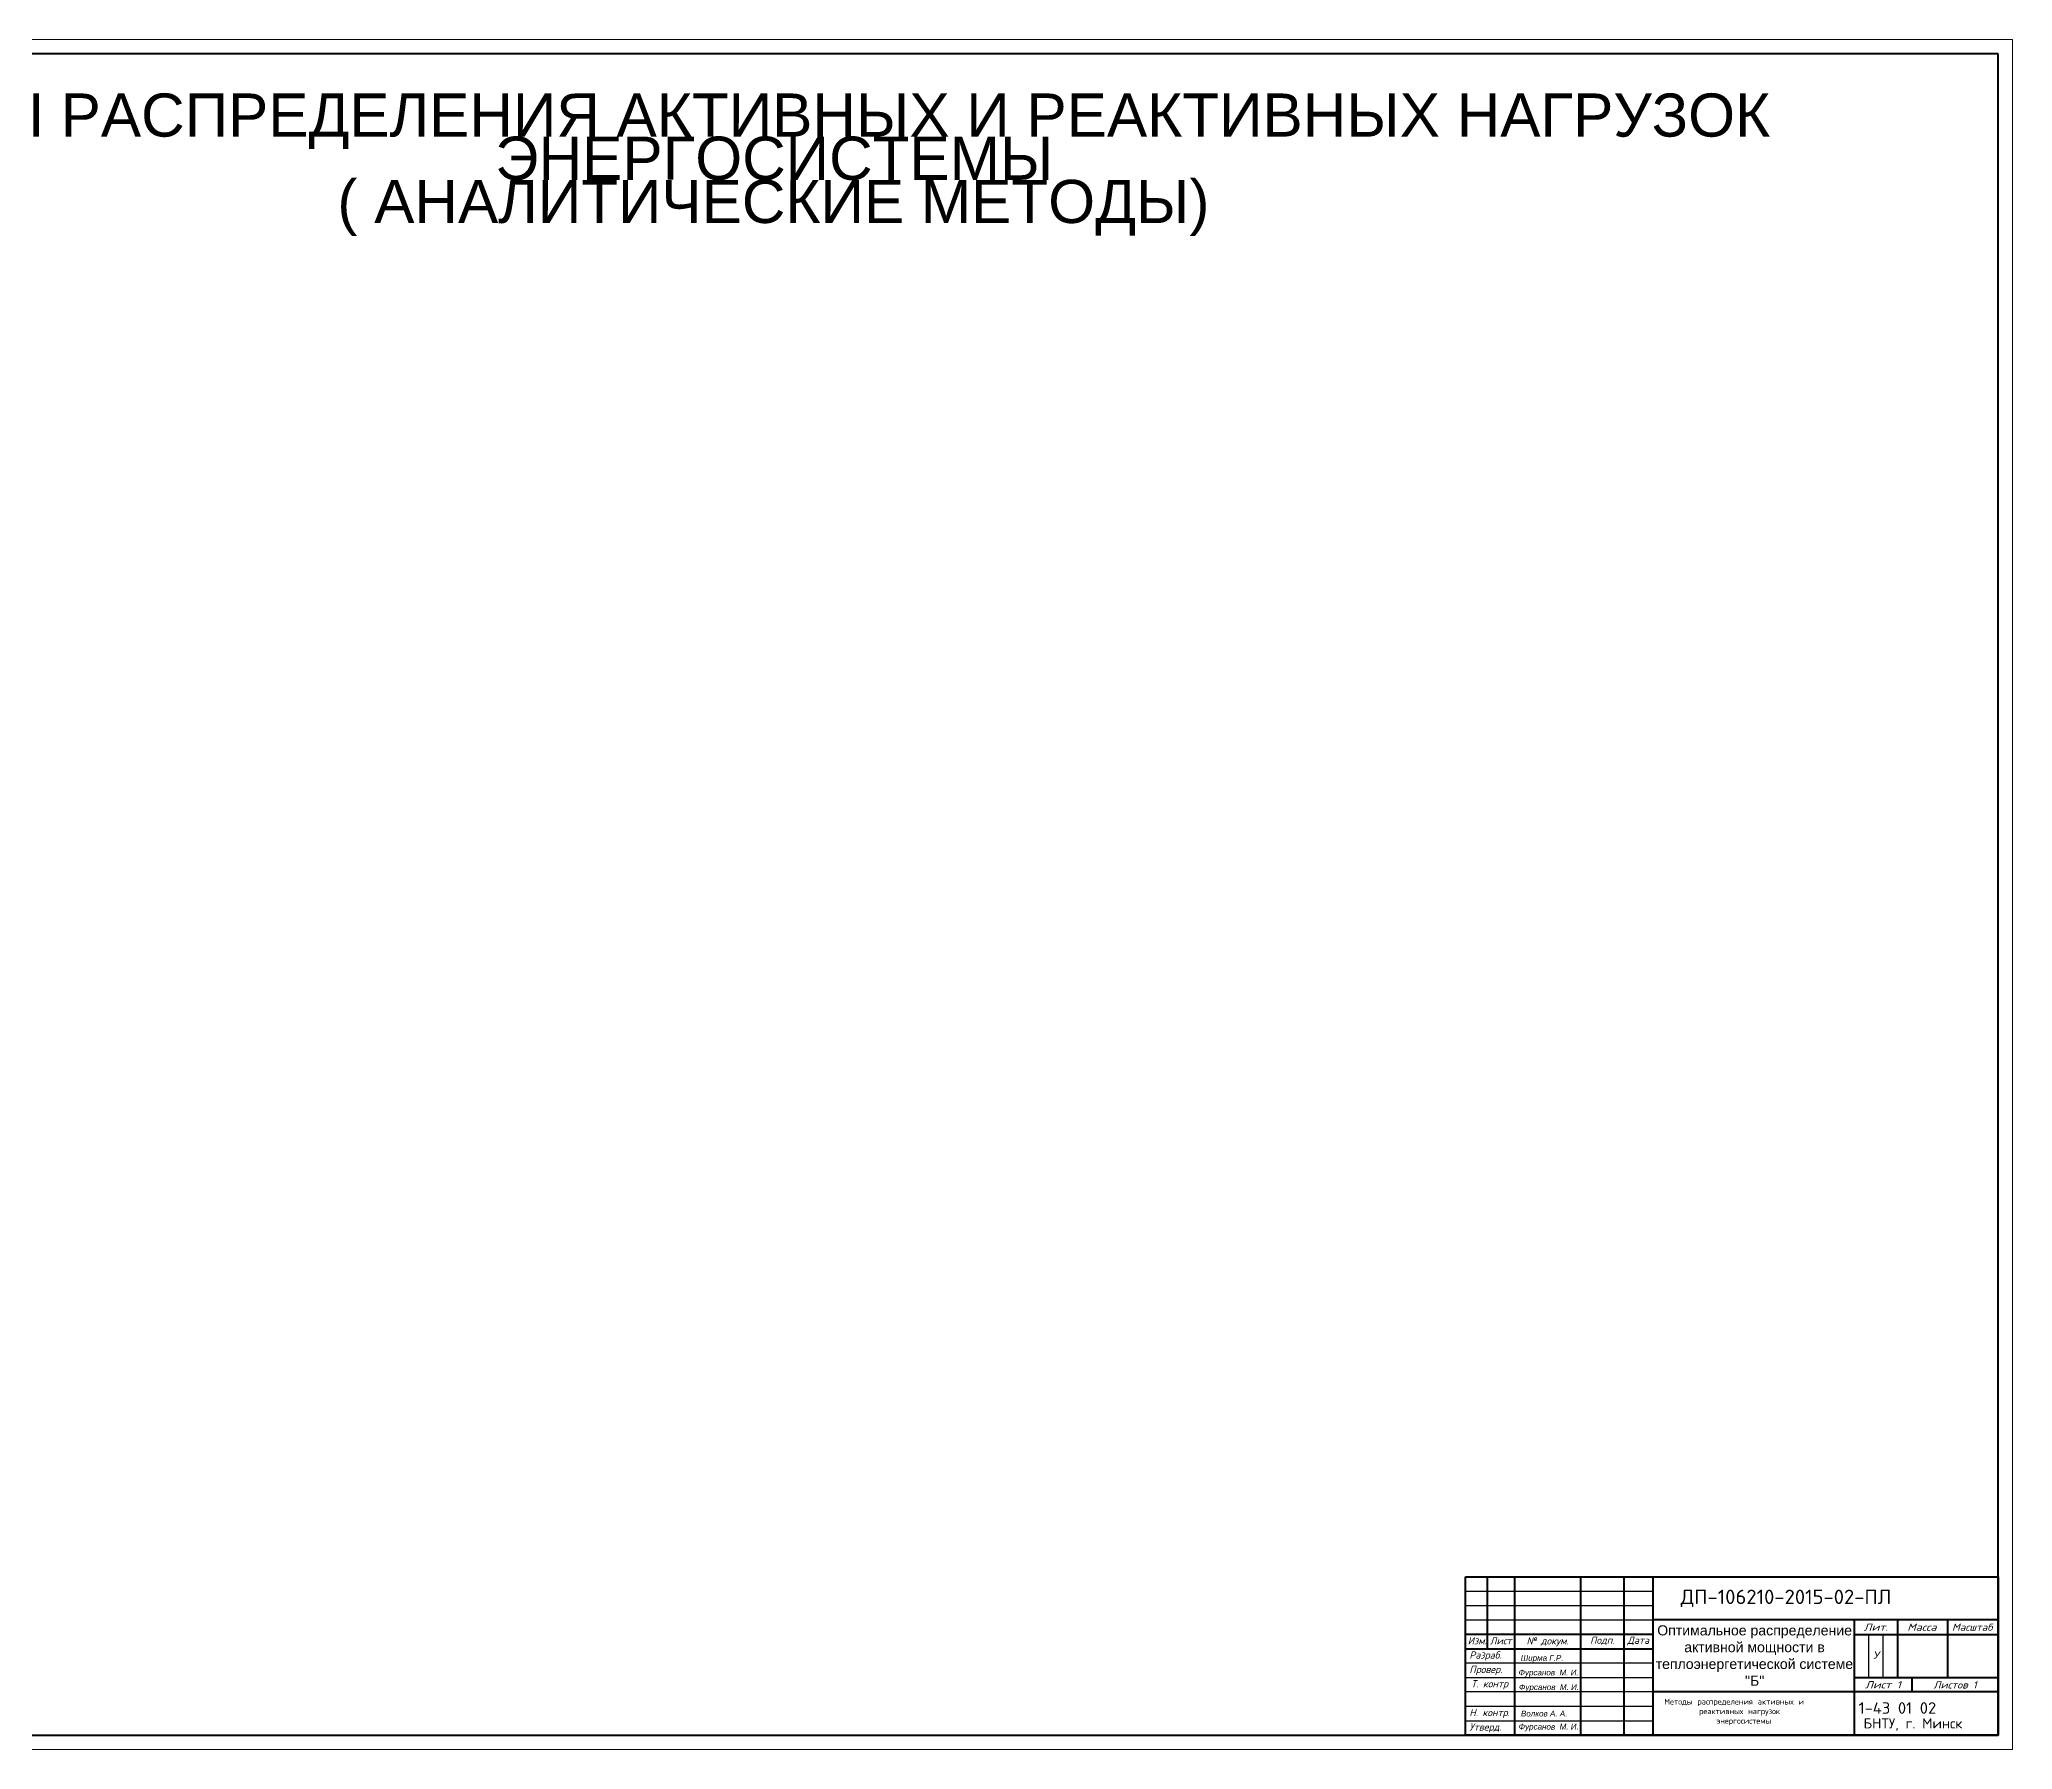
# Model space of a CAD drawing. Header units: millimetres. Extents: x 31864 to 38981, y -7739 to -6115.
# Drawn here: x 33648 to 34333, y -7730 to -7136 of the extents above; entities that cross this region are included whole.
import ezdxf

# ---------------------------------------------------------------- set-up
doc = ezdxf.new("R2010")
doc.units = ezdxf.units.MM
doc.layers.add('6', color=5, linetype='Continuous')
doc.styles.get("Standard").update_dxf_attribs({"font": 'txt.shx', "height": 25})
doc.styles.add('Standart', font='txt.shx', dxfattribs={"width": 0.75, "height": 2.5})
doc.styles.add('STYLE1', font='romans.shx')

msp = doc.modelspace()

# ---------------------------------------------------------------- linework, layer by layer
at = {"lineweight": 9}
for p, q in [((34333.06, -7136.16), (33492.06, -7136.16)), ((34333.06, -7730.16), (34333.06, -7136.16)), ((33492.06, -7730.16), (34333.06, -7730.16))]:
    msp.add_line(p, q, dxfattribs=at)
at = {"lineweight": 100}
for p, q in [((34328.06, -7141.16), (33522.06, -7141.16)), ((34328.06, -7725.16), (34328.06, -7141.16)), ((34150.59, -7670.16), (34150.59, -7695.16)), ((34328.06, -7685.16), (34208.06, -7685.16)), ((34328.06, -7710.16), (34208.06, -7710.16)), ((34298.06, -7705.16), (34298.06, -7710.16)), ((33522.06, -7725.19), (34328.06, -7725.16))]:
    msp.add_line(p, q, dxfattribs=at)
at = {"lineweight": 30}
for p, q in [((34143.06, -7685.16), (34208.06, -7685.16)), ((34283.06, -7690.16), (34283.06, -7705.16)), ((34288.06, -7690.16), (34288.06, -7705.16)), ((34208.06, -7710.16), (34143.06, -7710.16))]:
    msp.add_line(p, q, dxfattribs=at)
msp.add_line((34283.08, -7690.16), (34288.2, -7690.16))
at = {"lineweight": 100}
for points in [[(34143.06, -7670.16), (34328.06, -7670.16), (34328.06, -7725.16), (34143.06, -7725.16), (34143.06, -7670.16)], [(34160.06, -7670.16), (34160.06, -7725.16)], [(34183.06, -7725.16), (34183.06, -7670.16)], [(34198.06, -7670.16), (34198.06, -7725.16)], [(34208.06, -7670.16), (34208.06, -7725.16)], [(34278.06, -7685.16), (34278.06, -7725.16)], [(34293.06, -7685.16), (34293.06, -7705.16)], [(34310.56, -7705.16), (34310.56, -7685.16)], [(34208.06, -7690.16), (34143.06, -7690.16)], [(34143.06, -7695.16), (34208.08, -7695.16)], [(34278.06, -7690.16), (34328.06, -7690.16)], [(34278.06, -7705.16), (34328.06, -7705.16)]]:
    msp.add_lwpolyline(points, dxfattribs=at)
at = {"lineweight": 30}
for points in [[(34143.06, -7675.16), (34208.06, -7675.16)], [(34143.06, -7680.16), (34208.06, -7680.16)], [(34208.06, -7700.16), (34143.06, -7700.16)], [(34143.06, -7705.16), (34208.06, -7705.16)], [(34208.06, -7715.16), (34143.06, -7715.16), (34143.06, -7720.16), (34208.06, -7720.16)]]:
    msp.add_lwpolyline(points, dxfattribs=at)

# ---------------------------------------------------------------- texts
at = {"insert": (33541.22, -7154.92), "char_height": 15, "attachment_point": 1, "line_spacing_factor": 0.6, "style": 'Standart'}
msp.add_mtext_dynamic_manual_height_columns('\\pi14.751;{\\fArial|b0|i0|c204|p34;\\W1;МЕТОДЫ РАСПРЕДЕЛЕНИЯ АКТИВНЫХ И РЕАКТИВНЫХ НАГРУЗОК \\P\\pi264.79;ЭНЕРГОСИСТЕМЫ \\H2.5403x; \\H0.39365x;\\P\\pi209.97;( АНАЛИТИЧЕСКИЕ МЕТОДЫ)\\H2.8413x; }', width=720.8731, gutter_width=401.51, heights=[127.49], dxfattribs=at)
at = {"style": 'Standart'}
for s, width, heights, insert, char_height, attachment_point in [('\\pi0.49831;{\\fArial|b0|i0|c204|p34;\\W1;Оптимальное распределение \\P\\pi9.8798;активной мощности в \\P\\pi-0.044839;теплоэнергетической системе \\P\\pi30.998;"Б"}', 68.2224, [22.93], (34209.15, -7708.02), 3.5, 7), ('\\pi0.036078;{\\W1;Методы распределения активных и \\P\\pi12.203;реактивных нагрузок \\P\\pi18.203;энергосистемы}', 61.4055, [0], (34212.03, -7712.53), 2, 1)]:
    msp.add_mtext_dynamic_manual_height_columns(s, width=width, gutter_width=12.5, heights=heights, dxfattribs=dict(at, insert=insert, char_height=char_height, attachment_point=attachment_point))
at = {"color": 7, "linetype": 'Continuous', "char_height": 2.5}
for s, insert, width, attachment_point in [('{\\fISOCPEUR|b0|i1|c204|p34;\\W1.2;Лит.}', (34285.56, -7687.66), 15, 5), ('{\\fISOCPEUR|b0|i1|c204|p34;\\W1.2;Масса}', (34301.56, -7687.66), 17, 5), ('{\\fISOCPEUR|b0|i1|c204|p34;\\W1.1;Масштаб}', (34319.06, -7687.66), 18, 5), ('{\\fISOCPEUR|b0|i1|c204|p34;Изм.}', (34143.82, -7692.39), 6.6191, 4), ('{\\fISOCPEUR|b0|i1|c204|p34;Разраб.}', (34144.4, -7697.66), 16.6191, 4), ('{\\fISOCPEUR|b0|i1|c204|p34;Лист}', (34155.29, -7692.39), 10, 5), ('{\\fISOCPEUR|b0|i1|c204|p34;№ докум\\fISOCPEUR|b0|i1|c0|p34;.}', (34171.56, -7692.76), 23, 5), ('{\\fISOCPEUR|b0|i1|c204|p34;Подп.}', (34190.56, -7692.39), 15, 5), ('{\\fISOCPEUR|b0|i1|c204|p34;Дата}', (34203.06, -7692.46), 10, 5), ('{\\fArial|b0|i1|c204|p34;У}', (34284.81, -7696.07), 16.4217, 1), ('{\\fISOCPEUR|b0|i1|c204|p34;Провер.}', (34144.4, -7702.66), 16.6191, 4), ('{\\fISOCPEUR|b0|i1|c204|p34;Т. контр}', (34145, -7707.66), 16.0186, 4), ('{\\fISOCPEUR|b0|i1|c204|p34;\\W1.2;Лист 1\\W1;  }', (34288.06, -7707.66), 20, 5), ('{\\fISOCPEUR|b0|i1|c204|p34;\\W1.1;Листов 1   }', (34313.08, -7707.72), 30, 5), ('{\\fISOCPEUR|b0|i1|c204|p34;Н. контр.}', (34144.4, -7717.66), 16.6191, 4), ('{\\fISOCPEUR|b0|i1|c204|p34;Утверд.}', (34144.4, -7722.66), 16.6191, 4)]:
    msp.add_mtext(s, dxfattribs=dict(at, insert=insert, width=width, attachment_point=attachment_point))
at = {"linetype": 'Continuous', "char_height": 2, "attachment_point": 1}
for s, insert, width in [('{\\fArial|b0|i1|c204|p34;Фурсанов  М. И.}', (34161.48, -7702.41), 23.7688), ('{\\fArial|b0|i1|c204|p34;Ширма Г.Р.}', (34162.24, -7697.35), 19.7662), ('{\\fArial|b0|i1|c204|p34;Фурсанов  М. И.}', (34161.62, -7707.49), 23.7688), ('{\\fArial|b0|i1|c204|p34;Волков А. А.}', (34162.3, -7716.67), 23.7688), ('{\\fArial|b0|i1|c204|p34;Фурсанов  М. И.}', (34161.51, -7721.23), 23.7688)]:
    msp.add_mtext(s, dxfattribs=dict(at, insert=insert, width=width))
at = {"layer": '6', "color": 0, "style": 'STYLE1'}
for s, height, p in [('ДП-106210-2015-02-ПЛ', 5, (34217.79, -7679.63)), ('  1-43 01 02', 4, (34274.3, -7717.74)), ('БНТУ, г. Минск', 3.5, (34281.3, -7722.84))]:
    msp.add_text(s, height=height, dxfattribs=at).set_placement(p)

doc.saveas('drawing.dxf')
